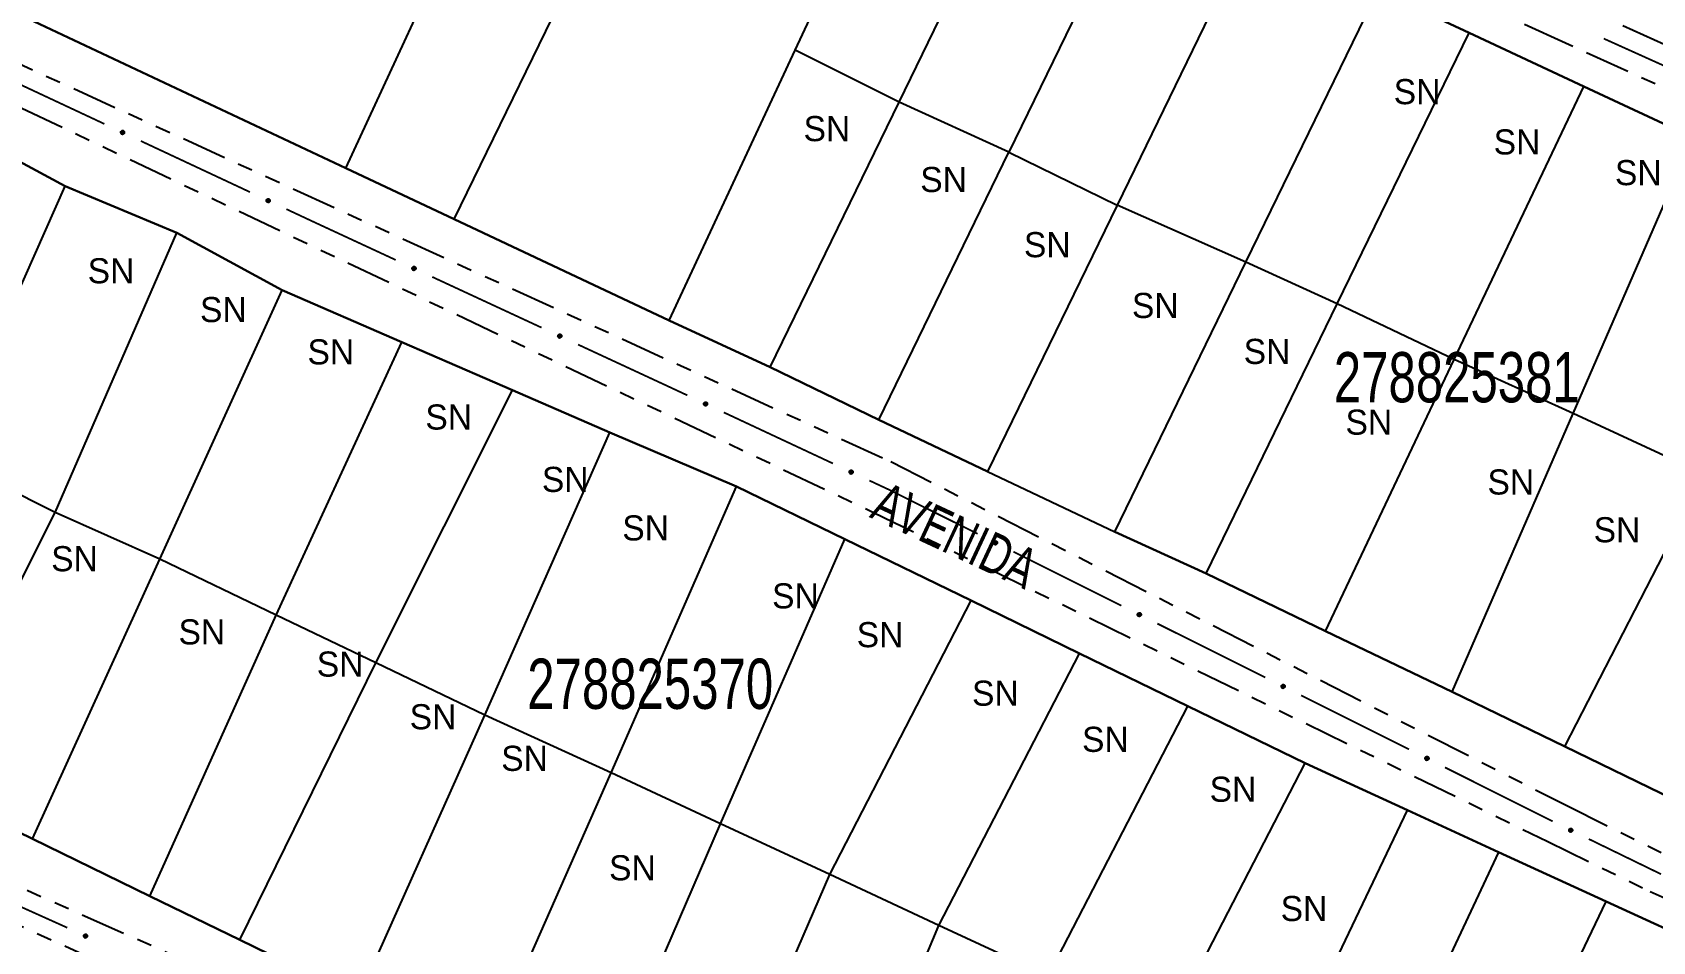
# Model space of a CAD drawing. Extents: x 203665 to 205970, y 4870865 to 4873745.
# Drawn here: x 204990 to 205151.2, y 4873313.7 to 4873404.2 of the extents above; entities that cross this region are included whole.
import ezdxf
from ezdxf.enums import TextEntityAlignment as Align

# ---------------------------------------------------------------- set-up
doc = ezdxf.new("R2010")
doc.units = 0
doc.header["$LTSCALE"] = 1.5
doc.header["$MEASUREMENT"] = 0
doc.linetypes.add('TRACO_25', pattern=[8, 3, -1, 1, -1, 1, -1])
for name, color, linetype in [('CD_MALHA_LOTES', 7, 'CONTINUOUS'), ('CD_TXT_QUADRA', 7, 'CONTINUOUS'), ('RU-QUADRA', 210, 'CONTINUOUS'), ('SV-EIXO-RUA-N-PAV', 6, 'CONTINUOUS'), ('SV-RUA-NAO-PAV', 7, 'CONTINUOUS'), ('SV-TXT-RUA-N-PAV', 7, 'CONTINUOUS'), ('Th_NmrPort', 1, 'CONTINUOUS')]:
    doc.layers.add(name, color=color, linetype=linetype)
doc.styles.add('ARIAL', font='ARIAL.SHX')

msp = doc.modelspace()

# ---------------------------------------------------------------- linework, layer by layer
at = {"layer": 'CD_MALHA_LOTES', "linetype": 'Continuous', "flags": 128}
for points in [[(205065.879519, 4873402.471009), (205078.58, 4873429.65)], [(205076.208612, 4873397.30266), (205089.531698, 4873424.720278)], [(205100.324874, 4873419.475532), (205087.127206, 4873392.316012)], [(205021.139367, 4873390.730363), (205033.644265, 4873417.777529)], [(205111.192753, 4873414.390431), (205097.90885, 4873387.051605)], [(205031.924055, 4873385.650474), (205044.976105, 4873412.419464)], [(205021.139367, 4873390.730363), (204977.13, 4873411.46)], [(205110.713787, 4873381.375638), (205123.871951, 4873408.457811)], [(205123.871951, 4873408.457811), (205132.928521, 4873404.220225)], [(205119.817208, 4873377.234493), (205132.928521, 4873404.220225)], [(205132.928521, 4873404.220225), (205144.355191, 4873398.873664)], [(205053.311846, 4873375.576229), (205065.879519, 4873402.471009)], [(205076.208612, 4873397.30266), (205065.879519, 4873402.471009)], [(205131.453081, 4873371.66917), (205144.355191, 4873398.873664)], [(205144.355191, 4873398.873664), (205155.22, 4873393.79)], [(205063.386098, 4873370.915173), (205076.208612, 4873397.30266)], [(205087.127206, 4873392.316012), (205076.208612, 4873397.30266)], [(204983.663229, 4873394.081985), (204993.21, 4873388.93)], [(205143.284199, 4873366.306489), (205155.22, 4873393.79)], [(205074.179274, 4873365.670428), (205087.127206, 4873392.316012)], [(205087.127206, 4873392.316012), (205097.90885, 4873387.051605)], [(205031.924055, 4873385.650474), (205021.139367, 4873390.730363)], [(204981.24, 4873361.96), (204993.21, 4873388.93)], [(204993.21, 4873388.93), (205004.34, 4873384.28)], [(205097.90885, 4873387.051605), (205085.019409, 4873360.524598)], [(205110.713787, 4873381.375638), (205097.90885, 4873387.051605)], [(205053.311846, 4873375.576229), (205031.924055, 4873385.650474)], [(204992.22, 4873356.46), (205004.34, 4873384.28)], [(205004.34, 4873384.28), (205014.809759, 4873378.578364)], [(205097.666236, 4873354.521129), (205110.713787, 4873381.375638)], [(205119.817208, 4873377.234493), (205110.713787, 4873381.375638)], [(205002.63671, 4873351.8124), (205014.809759, 4873378.578364)], [(205014.809759, 4873378.578364), (205026.734219, 4873373.405823)], [(205106.762588, 4873350.365448), (205119.817208, 4873377.234493)], [(205131.453081, 4873371.66917), (205119.817208, 4873377.234493)], [(205063.386098, 4873370.915173), (205053.311846, 4873375.576229)], [(205014.229468, 4873346.238122), (205026.734219, 4873373.405823)], [(205026.734219, 4873373.405823), (205037.740424, 4873368.631599)], [(205074.179274, 4873365.670428), (205063.386098, 4873370.915173)], [(205118.638474, 4873344.649179), (205131.453081, 4873371.66917)], [(205143.284199, 4873366.306489), (205131.453081, 4873371.66917)], [(205024.121665, 4873341.494266), (205037.740424, 4873368.631599)], [(205037.740424, 4873368.631599), (205047.436284, 4873364.425771)], [(205085.019409, 4873360.524598), (205074.179274, 4873365.670428)], [(205131.243685, 4873338.581861), (205143.284199, 4873366.306489)], [(205156.400857, 4873360.22025), (205143.284199, 4873366.306489)], [(205034.968197, 4873336.285228), (205047.436284, 4873364.425771)], [(205047.436284, 4873364.425771), (205060.01492, 4873359.054777)], [(204992.22, 4873356.46), (204981.24, 4873361.96)], [(205085.019409, 4873360.524598), (205097.666236, 4873354.521129)], [(205047.554676, 4873330.535596), (205060.01492, 4873359.054777)], [(205060.01492, 4873359.054777), (205070.794086, 4873353.804659)], [(205142.442355, 4873333.15567), (205156.400857, 4873360.22025)], [(204978.644238, 4873329.460294), (204992.22, 4873356.46)], [(205002.63671, 4873351.8124), (204992.22, 4873356.46)], [(205106.762588, 4873350.365448), (205097.666236, 4873354.521129)], [(205058.429002, 4873325.469468), (205070.794086, 4873353.804659)], [(205070.794086, 4873353.804659), (205083.369551, 4873347.679634)], [(204989.957599, 4873323.952928), (205002.63671, 4873351.8124)], [(205014.229468, 4873346.238122), (205002.63671, 4873351.8124)], [(205118.638474, 4873344.649179), (205106.762588, 4873350.365448)], [(205069.303211, 4873320.403394), (205083.369551, 4873347.679634)], [(205083.369551, 4873347.679634), (205094.155105, 4873342.426404)], [(205001.628666, 4873318.27143), (205014.229468, 4873346.238122)], [(205024.121665, 4873341.494266), (205014.229468, 4873346.238122)], [(205131.243685, 4873338.581861), (205118.638474, 4873344.649179)], [(205010.607255, 4873313.900635), (205024.121665, 4873341.494266)], [(205034.968197, 4873336.285228), (205024.121665, 4873341.494266)], [(205080.171922, 4873315.339881), (205094.155105, 4873342.426404)], [(205094.155105, 4873342.426404), (205104.940553, 4873337.173227)], [(205142.442355, 4873333.15567), (205131.243685, 4873338.581861)], [(205022.420143, 4873308.150097), (205034.968197, 4873336.285228)], [(205047.554676, 4873330.535596), (205034.968197, 4873336.285228)], [(205091.040444, 4873310.276457), (205104.940553, 4873337.173227)], [(205104.940553, 4873337.173227), (205116.624788, 4873331.482285)], [(205153.238054, 4873327.924735), (205142.442355, 4873333.15567)], [(205102.814677, 4873304.79108), (205116.624788, 4873331.482285)], [(205116.624788, 4873331.482285), (205126.809514, 4873326.80337)], [(205034.976695, 4873302.037543), (205047.554676, 4873330.535596)], [(205058.429002, 4873325.469468), (205047.554676, 4873330.535596)], [(204989.957599, 4873323.952928), (204978.644238, 4873329.460294)], [(205114.141493, 4873300.242808), (205126.809514, 4873326.80337)], [(205126.809514, 4873326.80337), (205135.847948, 4873322.651066)], [(205046.181791, 4873297.07242), (205058.429002, 4873325.469468)], [(205069.303211, 4873320.403394), (205058.429002, 4873325.469468)], [(205001.628666, 4873318.27143), (204989.957599, 4873323.952928)], [(205135.847948, 4873322.651066), (205123.330572, 4873295.898267)], [(205135.847948, 4873322.651066), (205146.559086, 4873317.730314)], [(205057.004828, 4873291.938263), (205069.303211, 4873320.403394)], [(205080.171922, 4873315.339881), (205069.303211, 4873320.403394)], [(205010.607255, 4873313.900635), (205001.628666, 4873318.27143)], [(205133.759816, 4873290.925382), (205146.559086, 4873317.730314)], [(205146.559086, 4873317.730314), (205157.287552, 4873312.801602)], [(205068.247959, 4873286.898239), (205080.171922, 4873315.339881)], [(205091.040444, 4873310.276457), (205080.171922, 4873315.339881)], [(205022.420143, 4873308.150097), (205010.607255, 4873313.900635)]]:
    msp.add_lwpolyline(points, dxfattribs=at)
at = {"layer": 'RU-QUADRA', "linetype": 'Continuous', "flags": 128}
for points in [[(205155.22, 4873393.79), (205144.355191, 4873398.873664), (205132.928521, 4873404.220225), (205123.871951, 4873408.457811), (205111.192753, 4873414.390431), (205100.324874, 4873419.475532), (205089.531698, 4873424.720278), (205078.58, 4873429.65), (205067.995168, 4873434.637297), (205057.184321, 4873439.765325), (205046.315781, 4873444.852057), (205040.817497, 4873447.442705), (205035.39, 4873450), (205013.989725, 4873460.150864), (205002.97, 4873465.47), (204978.13485, 4873476.650957)], [(204977.13, 4873411.46), (205021.139367, 4873390.730363), (205031.924055, 4873385.650474), (205053.311846, 4873375.576229), (205063.386098, 4873370.915173), (205074.179274, 4873365.670428), (205085.019409, 4873360.524598), (205097.666236, 4873354.521129), (205106.762588, 4873350.365448), (205118.638474, 4873344.649179), (205131.243685, 4873338.581861), (205142.442355, 4873333.15567), (205153.238054, 4873327.924735)], [(205157.287552, 4873312.801602), (205146.559086, 4873317.730314), (205135.847948, 4873322.651066), (205126.809514, 4873326.80337), (205116.624788, 4873331.482285), (205104.940553, 4873337.173227), (205094.155105, 4873342.426404), (205083.369551, 4873347.679634), (205070.794086, 4873353.804659), (205060.01492, 4873359.054777), (205047.436284, 4873364.425771), (205037.740424, 4873368.631599), (205026.734219, 4873373.405823), (205014.809759, 4873378.578364), (205004.34, 4873384.28), (204993.21, 4873388.93), (204983.663229, 4873394.081985)], [(204978.644238, 4873329.460294), (204989.957599, 4873323.952928), (205001.628666, 4873318.27143), (205010.607255, 4873313.900635), (205022.420143, 4873308.150097)]]:
    msp.add_lwpolyline(points, dxfattribs=at)
at = {"layer": 'SV-EIXO-RUA-N-PAV', "const_width": 0.18}
for points in [[(205146.332025, 4873403.631176), (205157.271899, 4873398.69973)], [(204986.253405, 4873400.225953), (204997.120564, 4873395.136271)], [(205000.74295, 4873393.439711), (205011.610109, 4873388.350029)], [(205015.232495, 4873386.653468), (205017.043688, 4873385.805188)], [(205017.043688, 4873385.805188), (205017.754632, 4873385.472214)], [(205017.754632, 4873385.472214), (205026.113099, 4873381.592624)], [(205029.741322, 4873379.908581), (205040.625989, 4873374.856452)], [(205044.254212, 4873373.172409), (205053.324769, 4873368.962301)], [(205053.324769, 4873368.962301), (205053.548641, 4873368.858391)], [(205053.548641, 4873368.858391), (205055.136433, 4873368.115031)], [(205058.759072, 4873366.419011), (205069.62699, 4873361.33095)], [(205073.24963, 4873359.63493), (205075.060949, 4873358.78692)], [(205075.060949, 4873358.78692), (205075.475285, 4873358.59294)], [(205075.475285, 4873358.59294), (205084.012242, 4873354.329167)], [(205087.590739, 4873352.541891), (205098.326232, 4873347.180063)], [(205101.904729, 4873345.392787), (205112.640222, 4873340.030959)], [(205116.218719, 4873338.243683), (205116.311972, 4873338.197108)], [(205116.311972, 4873338.197108), (205126.948151, 4873332.869737)], [(205130.524611, 4873331.078387), (205141.253989, 4873325.704335)], [(205144.845766, 4873323.944005), (205152.03897, 4873320.442888)], [(204982.482943, 4873320.04282), (204993.424645, 4873315.115431)]]:
    msp.add_lwpolyline(points, dxfattribs=at)
at = {"layer": 'SV-EIXO-RUA-N-PAV'}
for points in [[(204998.84833, 4873394.44862), (204998.894076, 4873394.465921), (204998.936931, 4873394.471435), (204998.973997, 4873394.465746), (204999.005441, 4873394.452179), (204999.036046, 4873394.434676), (204999.06301, 4873394.410221), (204999.086923, 4873394.37645), (204999.1046, 4873394.330682), (204999.107364, 4873394.28641), (204999.103731, 4873394.249772), (204999.091472, 4873394.21617), (204999.07397, 4873394.186723), (204999.047641, 4873394.159555), (204999.013181, 4873394.135655), (204998.966729, 4873394.118994), (204998.924679, 4873394.113876), (204998.888971, 4873394.12032), (204998.855268, 4873394.132859), (204998.824236, 4873394.151103), (204998.797907, 4873394.175261), (204998.773905, 4873394.21), (204998.758069, 4873394.256066), (204998.752485, 4873394.297948), (204998.758426, 4873394.333737), (204998.771517, 4873394.36664), (204998.7887, 4873394.397551), (204998.812154, 4873394.425678), (204998.84833, 4873394.44862)], [(205013.337875, 4873387.662378), (205013.383621, 4873387.679678), (205013.426475, 4873387.685192), (205013.463542, 4873387.679504), (205013.494986, 4873387.665936), (205013.525591, 4873387.648433), (205013.552554, 4873387.623978), (205013.576468, 4873387.590207), (205013.594145, 4873387.544439), (205013.596909, 4873387.500168), (205013.593276, 4873387.46353), (205013.581017, 4873387.429927), (205013.563515, 4873387.400481), (205013.537186, 4873387.373313), (205013.502726, 4873387.349412), (205013.456274, 4873387.332752), (205013.414224, 4873387.327634), (205013.378516, 4873387.334077), (205013.344812, 4873387.346616), (205013.313781, 4873387.36486), (205013.287452, 4873387.389018), (205013.26345, 4873387.423757), (205013.247614, 4873387.469823), (205013.24203, 4873387.511705), (205013.247971, 4873387.547494), (205013.261062, 4873387.580398), (205013.278245, 4873387.611308), (205013.301699, 4873387.639435), (205013.337875, 4873387.662378)], [(205027.843229, 4873380.910942), (205027.888916, 4873380.928401), (205027.931751, 4873380.934063), (205027.968837, 4873380.928502), (205028.000327, 4873380.915044), (205028.030993, 4873380.897646), (205028.05804, 4873380.873285), (205028.082071, 4873380.839596), (205028.099905, 4873380.79389), (205028.102822, 4873380.749628), (205028.099316, 4873380.712978), (205028.087172, 4873380.679333), (205028.069772, 4873380.649826), (205028.043538, 4873380.622568), (205028.00916, 4873380.598548), (205027.962766, 4873380.581727), (205027.920734, 4873380.576464), (205027.885004, 4873380.582784), (205027.851257, 4873380.595207), (205027.820163, 4873380.613343), (205027.79375, 4873380.63741), (205027.769629, 4873380.672067), (205027.753634, 4873380.718077), (205027.747906, 4873380.75994), (205027.753722, 4873380.795749), (205027.7667, 4873380.828698), (205027.783776, 4873380.859667), (205027.807133, 4873380.887875), (205027.843229, 4873380.910942)], [(205042.35612, 4873374.174771), (205042.401806, 4873374.192229), (205042.444641, 4873374.197891), (205042.481727, 4873374.192331), (205042.513218, 4873374.178872), (205042.543883, 4873374.161474), (205042.570931, 4873374.137113), (205042.594961, 4873374.103425), (205042.612796, 4873374.057718), (205042.615712, 4873374.013456), (205042.612206, 4873373.976806), (205042.600063, 4873373.943161), (205042.582663, 4873373.913654), (205042.556428, 4873373.886396), (205042.522051, 4873373.862377), (205042.475657, 4873373.845555), (205042.433624, 4873373.840292), (205042.397894, 4873373.846613), (205042.364148, 4873373.859035), (205042.333053, 4873373.877172), (205042.306641, 4873373.901238), (205042.28252, 4873373.935895), (205042.266524, 4873373.981906), (205042.260796, 4873374.023768), (205042.266613, 4873374.059577), (205042.279591, 4873374.092526), (205042.296666, 4873374.123495), (205042.320023, 4873374.151704), (205042.35612, 4873374.174771)], [(205056.864301, 4873367.427637), (205056.910045, 4873367.444945), (205056.952899, 4873367.450465), (205056.989966, 4873367.444782), (205057.021412, 4873367.43122), (205057.05202, 4873367.413721), (205057.078987, 4873367.38927), (205057.102906, 4873367.355503), (205057.120589, 4873367.309737), (205057.12336, 4873367.265466), (205057.119733, 4873367.228828), (205057.107478, 4873367.195223), (205057.089981, 4873367.165774), (205057.063656, 4873367.138602), (205057.0292, 4873367.114697), (205056.98275, 4873367.098029), (205056.940701, 4873367.092905), (205056.904992, 4873367.099343), (205056.871286, 4873367.111877), (205056.840252, 4873367.130116), (205056.813919, 4873367.15427), (205056.789913, 4873367.189006), (205056.774069, 4873367.235069), (205056.76848, 4873367.27695), (205056.774415, 4873367.31274), (205056.787501, 4873367.345646), (205056.804679, 4873367.376559), (205056.828129, 4873367.40469), (205056.864301, 4873367.427637)], [(205071.354859, 4873360.643557), (205071.400603, 4873360.660864), (205071.443456, 4873360.666385), (205071.480524, 4873360.660702), (205071.51197, 4873360.647139), (205071.542578, 4873360.62964), (205071.569544, 4873360.60519), (205071.593463, 4873360.571422), (205071.611147, 4873360.525657), (205071.613917, 4873360.481386), (205071.61029, 4873360.444747), (205071.598035, 4873360.411143), (205071.580538, 4873360.381694), (205071.554214, 4873360.354522), (205071.519757, 4873360.330616), (205071.473308, 4873360.313949), (205071.431258, 4873360.308825), (205071.395549, 4873360.315263), (205071.361844, 4873360.327796), (205071.33081, 4873360.346036), (205071.304477, 4873360.37019), (205071.28047, 4873360.404926), (205071.264627, 4873360.450989), (205071.259037, 4873360.49287), (205071.264972, 4873360.52866), (205071.278059, 4873360.561566), (205071.295236, 4873360.592478), (205071.318686, 4873360.620609), (205071.354859, 4873360.643557)], [(205085.722136, 4873353.598209), (205085.768304, 4873353.614352), (205085.811284, 4873353.618785), (205085.848195, 4873353.612164), (205085.879287, 4873353.597809), (205085.909442, 4873353.57954), (205085.935781, 4873353.554414), (205085.958836, 4873353.520051), (205085.975354, 4873353.473853), (205085.977002, 4873353.429525), (205085.972447, 4873353.392991), (205085.959345, 4873353.359708), (205085.941107, 4873353.330711), (205085.914103, 4873353.304215), (205085.879051, 4873353.281191), (205085.832195, 4873353.265705), (205085.790029, 4873353.261648), (205085.754494, 4873353.268989), (205085.721117, 4873353.282373), (205085.690555, 4873353.301393), (205085.664843, 4873353.326207), (205085.641724, 4873353.36154), (205085.627053, 4873353.40799), (205085.622527, 4873353.449999), (205085.629367, 4873353.485627), (205085.643283, 4873353.51819), (205085.661239, 4873353.548658), (205085.685394, 4873353.576186), (205085.722136, 4873353.598209)], [(205100.036126, 4873346.449105), (205100.082294, 4873346.465248), (205100.125274, 4873346.46968), (205100.162185, 4873346.46306), (205100.193277, 4873346.448705), (205100.223432, 4873346.430436), (205100.249771, 4873346.40531), (205100.272826, 4873346.370947), (205100.289344, 4873346.324748), (205100.290992, 4873346.280421), (205100.286437, 4873346.243886), (205100.273335, 4873346.210603), (205100.255097, 4873346.181607), (205100.228093, 4873346.155111), (205100.193041, 4873346.132086), (205100.146185, 4873346.116601), (205100.104019, 4873346.112544), (205100.068484, 4873346.119885), (205100.035107, 4873346.133269), (205100.004545, 4873346.152289), (205099.978833, 4873346.177102), (205099.955714, 4873346.212435), (205099.941043, 4873346.258886), (205099.936517, 4873346.300895), (205099.943357, 4873346.336523), (205099.957273, 4873346.369086), (205099.975229, 4873346.399554), (205099.999384, 4873346.427082), (205100.036126, 4873346.449105)], [(205114.350116, 4873339.300001), (205114.396284, 4873339.316143), (205114.439264, 4873339.320576), (205114.476175, 4873339.313956), (205114.507267, 4873339.299601), (205114.537422, 4873339.281332), (205114.563761, 4873339.256206), (205114.586816, 4873339.221843), (205114.603334, 4873339.175644), (205114.604982, 4873339.131317), (205114.600427, 4873339.094782), (205114.587325, 4873339.061499), (205114.569087, 4873339.032503), (205114.542083, 4873339.006007), (205114.507031, 4873338.982982), (205114.460175, 4873338.967497), (205114.418009, 4873338.96344), (205114.382474, 4873338.970781), (205114.349097, 4873338.984165), (205114.318535, 4873339.003185), (205114.292823, 4873339.027998), (205114.269704, 4873339.063331), (205114.255033, 4873339.109781), (205114.250507, 4873339.151791), (205114.257347, 4873339.187419), (205114.271263, 4873339.219982), (205114.289219, 4873339.25045), (205114.313374, 4873339.277977), (205114.350116, 4873339.300001)], [(205128.657212, 4873332.136832), (205128.703398, 4873332.152922), (205128.746383, 4873332.157306), (205128.783287, 4873332.150644), (205128.814363, 4873332.136253), (205128.844496, 4873332.11795), (205128.870806, 4873332.092794), (205128.893823, 4873332.058405), (205128.910288, 4873332.012187), (205128.911885, 4873331.967858), (205128.907289, 4873331.931329), (205128.894149, 4873331.898061), (205128.875878, 4873331.869085), (205128.848844, 4873331.84262), (205128.813766, 4873331.819635), (205128.766892, 4873331.804203), (205128.724721, 4873331.800194), (205128.689195, 4873331.807576), (205128.655833, 4873331.820998), (205128.625293, 4873331.840052), (205128.599609, 4873331.864895), (205128.576531, 4873331.900254), (205128.561912, 4873331.946721), (205128.557434, 4873331.988736), (205128.564314, 4873332.024356), (205128.578268, 4873332.056903), (205128.596258, 4873332.08735), (205128.620445, 4873332.114851), (205128.657212, 4873332.136832)], [(205142.966451, 4873324.981144), (205143.012451, 4873324.997758), (205143.055383, 4873325.002631), (205143.09236, 4873324.996388), (205143.123598, 4873324.982352), (205143.153938, 4873324.964393), (205143.180532, 4873324.939538), (205143.203938, 4873324.905413), (205143.220928, 4873324.859385), (205143.223029, 4873324.815077), (205143.218849, 4873324.778498), (205143.206088, 4873324.745082), (205143.188148, 4873324.715901), (205143.161416, 4873324.68913), (205143.126602, 4873324.665748), (205143.079906, 4873324.649784), (205143.037784, 4873324.645296), (205143.002176, 4873324.652272), (205142.968664, 4873324.665314), (205142.937909, 4873324.68402), (205142.911944, 4873324.708569), (205142.888465, 4873324.743664), (205142.873319, 4873324.789961), (205142.868363, 4873324.831922), (205142.874838, 4873324.867618), (205142.888421, 4873324.900322), (205142.906063, 4873324.930972), (205142.929936, 4873324.958746), (205142.966451, 4873324.981144)], [(204995.162454, 4873314.453569), (204995.207938, 4873314.471548), (204995.250705, 4873314.4777), (204995.287852, 4873314.472564), (204995.319495, 4873314.459466), (204995.350357, 4873314.44242), (204995.377681, 4873314.418369), (204995.402095, 4873314.384958), (204995.420451, 4873314.339458), (204995.423873, 4873314.295232), (204995.420786, 4873314.258544), (204995.409028, 4873314.224763), (204995.391967, 4873314.195059), (204995.366045, 4873314.167503), (204995.331945, 4873314.143092), (204995.285746, 4873314.125742), (204995.243776, 4873314.119999), (204995.207977, 4873314.12591), (204995.17409, 4873314.137946), (204995.142791, 4873314.155726), (204995.116105, 4873314.179489), (204995.091589, 4873314.213868), (204995.075068, 4873314.259693), (204995.068862, 4873314.301487), (204995.07427, 4873314.33736), (204995.08687, 4873314.370455), (204995.10359, 4873314.401618), (204995.126623, 4873314.430091), (204995.162454, 4873314.453569)]]:
    msp.add_lwpolyline(points, close=True, dxfattribs=at)
for points in [[(204998.752485, 4873394.297948), (204999.07397, 4873394.186723)], [(204998.758272, 4873394.313674), (204999.079775, 4873394.202272)], [(204998.758426, 4873394.333737), (204999.091472, 4873394.21617)], [(204998.767141, 4873394.348696), (204999.094901, 4873394.231351)], [(204998.771517, 4873394.36664), (204999.103731, 4873394.249772)], [(204998.784003, 4873394.381481), (204999.101799, 4873394.271816)], [(204998.7887, 4873394.397551), (204999.107364, 4873394.28641)], [(204998.80465, 4873394.40948), (204999.102018, 4873394.310889)], [(204998.812154, 4873394.425678), (204999.1046, 4873394.330682)], [(204998.83024, 4873394.435164), (204999.091772, 4873394.353357)], [(204998.84833, 4873394.44862), (204999.086923, 4873394.37645)], [(204998.873631, 4873394.457031), (204999.068091, 4873394.396091)], [(204998.894076, 4873394.465921), (204999.06301, 4873394.410221)], [(204998.918492, 4873394.469169), (204999.041093, 4873394.42531)], [(204998.936931, 4873394.471435), (204999.036046, 4873394.434676)], [(204998.756818, 4873394.275179), (204999.056078, 4873394.174195)], [(204998.758069, 4873394.256066), (204999.047641, 4873394.159555)], [(204998.770113, 4873394.23279), (204999.027437, 4873394.148433)], [(204998.773905, 4873394.21), (204999.013181, 4873394.135655)], [(204998.791902, 4873394.192449), (204998.982733, 4873394.130195)], [(204998.797907, 4873394.175261), (204998.966729, 4873394.118994)], [(204998.815271, 4873394.161916), (204998.939687, 4873394.118714)], [(204998.824236, 4873394.151103), (204998.924679, 4873394.113876)], [(205013.24203, 4873387.511705), (205013.563515, 4873387.400481)], [(205013.246362, 4873387.488936), (205013.545622, 4873387.387953)], [(205013.247614, 4873387.469823), (205013.537186, 4873387.373313)], [(205013.247817, 4873387.527431), (205013.56932, 4873387.41603)], [(205013.247971, 4873387.547494), (205013.581017, 4873387.429927)], [(205013.256686, 4873387.562453), (205013.584446, 4873387.445108)], [(205013.259658, 4873387.446547), (205013.516982, 4873387.36219)], [(205013.261062, 4873387.580398), (205013.593276, 4873387.46353)], [(205013.26345, 4873387.423757), (205013.502726, 4873387.349412)], [(205013.273548, 4873387.595239), (205013.591344, 4873387.485573)], [(205013.278245, 4873387.611308), (205013.596909, 4873387.500168)], [(205013.281447, 4873387.406207), (205013.472278, 4873387.343952)], [(205013.287452, 4873387.389018), (205013.456274, 4873387.332752)], [(205013.294195, 4873387.623237), (205013.591563, 4873387.524647)], [(205013.301699, 4873387.639435), (205013.594145, 4873387.544439)], [(205013.304816, 4873387.375674), (205013.429231, 4873387.332471)], [(205013.313781, 4873387.36486), (205013.414224, 4873387.327634)], [(205013.319785, 4873387.648921), (205013.581317, 4873387.567114)], [(205013.337875, 4873387.662378), (205013.576468, 4873387.590207)], [(205013.363176, 4873387.670789), (205013.557635, 4873387.609848)], [(205013.383621, 4873387.679678), (205013.552554, 4873387.623978)], [(205013.408037, 4873387.682927), (205013.530638, 4873387.639067)], [(205013.426475, 4873387.685192), (205013.525591, 4873387.648433)], [(205027.747906, 4873380.75994), (205028.069772, 4873380.649826)], [(205027.752316, 4873380.737186), (205028.051923, 4873380.637236)], [(205027.753634, 4873380.718077), (205028.043538, 4873380.622568)], [(205027.753638, 4873380.775686), (205028.075524, 4873380.665395)], [(205027.753722, 4873380.795749), (205028.087172, 4873380.679333)], [(205027.762386, 4873380.810738), (205028.090549, 4873380.694525)], [(205027.765758, 4873380.694843), (205028.023372, 4873380.611376)], [(205027.7667, 4873380.828698), (205028.099316, 4873380.712978)], [(205027.769629, 4873380.672067), (205028.00916, 4873380.598548)], [(205027.779135, 4873380.843582), (205028.097307, 4873380.735015)], [(205027.783776, 4873380.859667), (205028.102822, 4873380.749628)], [(205027.787687, 4873380.654578), (205027.978731, 4873380.592983)], [(205027.79375, 4873380.63741), (205027.962766, 4873380.581727)], [(205027.799685, 4873380.871652), (205028.097391, 4873380.774088)], [(205027.807133, 4873380.887875), (205028.099905, 4873380.79389)], [(205027.811161, 4873380.624126), (205027.935725, 4873380.581353)], [(205027.820163, 4873380.613343), (205027.920734, 4873380.576464)], [(205027.825186, 4873380.897424), (205028.086999, 4873380.81652)], [(205027.843229, 4873380.910942), (205028.082071, 4873380.839596)], [(205027.868501, 4873380.919441), (205028.06317, 4873380.859172)], [(205027.888916, 4873380.928401), (205028.05804, 4873380.873285)], [(205027.91332, 4873380.931734), (205028.036071, 4873380.888298)], [(205027.931751, 4873380.934063), (205028.030993, 4873380.897646)], [(205042.260796, 4873374.023768), (205042.582663, 4873373.913654)], [(205042.265207, 4873374.001014), (205042.564814, 4873373.901065)], [(205042.266524, 4873373.981906), (205042.556428, 4873373.886396)], [(205042.266529, 4873374.039514), (205042.588414, 4873373.929223)], [(205042.266613, 4873374.059577), (205042.600063, 4873373.943161)], [(205042.275277, 4873374.074566), (205042.603439, 4873373.958354)], [(205042.278649, 4873373.958671), (205042.536263, 4873373.875204)], [(205042.279591, 4873374.092526), (205042.612206, 4873373.976806)], [(205042.28252, 4873373.935895), (205042.522051, 4873373.862377)], [(205042.292025, 4873374.10741), (205042.610198, 4873373.998843)], [(205042.296666, 4873374.123495), (205042.615712, 4873374.013456)], [(205042.300577, 4873373.918406), (205042.491621, 4873373.856811)], [(205042.306641, 4873373.901238), (205042.475657, 4873373.845555)], [(205042.312576, 4873374.13548), (205042.610282, 4873374.037917)], [(205042.320023, 4873374.151704), (205042.612796, 4873374.057718)], [(205042.324051, 4873373.887954), (205042.448615, 4873373.845181)], [(205042.333053, 4873373.877172), (205042.433624, 4873373.840292)], [(205042.338077, 4873374.161252), (205042.59989, 4873374.080349)], [(205042.35612, 4873374.174771), (205042.594961, 4873374.103425)], [(205042.381392, 4873374.183269), (205042.57606, 4873374.123)], [(205042.401806, 4873374.192229), (205042.570931, 4873374.137113)], [(205042.42621, 4873374.195562), (205042.548962, 4873374.152126)], [(205042.444641, 4873374.197891), (205042.543883, 4873374.161474)], [(205056.76848, 4873367.27695), (205057.089981, 4873367.165774)], [(205056.772815, 4873367.254183), (205057.07209, 4873367.153243)], [(205056.774069, 4873367.235069), (205057.063656, 4873367.138602)], [(205056.774264, 4873367.292677), (205057.095784, 4873367.181324)], [(205056.774415, 4873367.31274), (205057.107478, 4873367.195223)], [(205056.783128, 4873367.327701), (205057.110905, 4873367.210405)], [(205056.786117, 4873367.211795), (205057.043454, 4873367.127477)], [(205056.787501, 4873367.345646), (205057.119733, 4873367.228828)], [(205056.789913, 4873367.189006), (205057.0292, 4873367.114697)], [(205056.799985, 4873367.360489), (205057.117797, 4873367.250871)], [(205056.804679, 4873367.376559), (205057.12336, 4873367.265466)], [(205056.807912, 4873367.171458), (205056.998752, 4873367.109232)], [(205056.813919, 4873367.15427), (205056.98275, 4873367.098029)], [(205056.820628, 4873367.388491), (205057.11801, 4873367.289944)], [(205056.828129, 4873367.40469), (205057.120589, 4873367.309737)], [(205056.831286, 4873367.140929), (205056.955708, 4873367.097744)], [(205056.840252, 4873367.130116), (205056.940701, 4873367.092905)], [(205056.846214, 4873367.414178), (205057.107758, 4873367.332411)], [(205056.864301, 4873367.427637), (205057.102906, 4873367.355503)], [(205056.889601, 4873367.436052), (205057.08407, 4873367.375141)], [(205056.910045, 4873367.444945), (205057.078987, 4873367.38927)], [(205056.934461, 4873367.448197), (205057.057068, 4873367.404356)], [(205056.952899, 4873367.450465), (205057.05202, 4873367.413721)], [(205071.259037, 4873360.49287), (205071.580538, 4873360.381694)], [(205071.263373, 4873360.470102), (205071.562648, 4873360.369163)], [(205071.264627, 4873360.450989), (205071.554214, 4873360.354522)], [(205071.264822, 4873360.508597), (205071.586341, 4873360.397244)], [(205071.264972, 4873360.52866), (205071.598035, 4873360.411143)], [(205071.273685, 4873360.54362), (205071.601462, 4873360.426324)], [(205071.276674, 4873360.427715), (205071.534011, 4873360.343397)], [(205071.278059, 4873360.561566), (205071.61029, 4873360.444747)], [(205071.290542, 4873360.576408), (205071.608354, 4873360.466791)], [(205071.295236, 4873360.592478), (205071.613917, 4873360.481386)], [(205071.311185, 4873360.60441), (205071.608567, 4873360.505864)], [(205071.318686, 4873360.620609), (205071.611147, 4873360.525657)], [(205071.336772, 4873360.630098), (205071.598316, 4873360.54833)], [(205071.354859, 4873360.643557), (205071.593463, 4873360.571422)], [(205071.380159, 4873360.651972), (205071.574628, 4873360.59106)], [(205071.400603, 4873360.660864), (205071.569544, 4873360.60519)], [(205071.425018, 4873360.664117), (205071.547625, 4873360.620275)], [(205071.443456, 4873360.666385), (205071.542578, 4873360.62964)], [(205071.28047, 4873360.404926), (205071.519757, 4873360.330616)], [(205071.29847, 4873360.387378), (205071.48931, 4873360.325151)], [(205071.304477, 4873360.37019), (205071.473308, 4873360.313949)], [(205071.321843, 4873360.356848), (205071.446265, 4873360.313664)], [(205071.33081, 4873360.346036), (205071.431258, 4873360.308825)], [(205085.622527, 4873353.449999), (205085.941107, 4873353.330711)], [(205085.626284, 4873353.427129), (205085.922905, 4873353.318638)], [(205085.627053, 4873353.40799), (205085.914103, 4873353.304215)], [(205085.628708, 4873353.465574), (205085.947302, 4873353.346109)], [(205085.629367, 4873353.485627), (205085.959345, 4873353.359708)], [(205085.638456, 4873353.500362), (205085.963156, 4873353.374797)], [(205085.638508, 4873353.384418), (205085.893625, 4873353.293605)], [(205085.641724, 4873353.36154), (205085.879051, 4873353.281191)], [(205085.643283, 4873353.51819), (205085.972447, 4873353.392991)], [(205085.656139, 4873353.532712), (205085.971071, 4873353.415076)], [(205085.659273, 4873353.343541), (205085.848475, 4873353.276499)], [(205085.661239, 4873353.548658), (205085.977002, 4873353.429525)], [(205085.664843, 4873353.326207), (205085.832195, 4873353.265705)], [(205085.677485, 4873353.560182), (205085.972274, 4873353.454131)], [(205085.681866, 4873353.312429), (205085.805153, 4873353.266106)], [(205085.685394, 4873353.576186), (205085.975354, 4873353.473853)], [(205085.690555, 4873353.301393), (205085.790029, 4873353.261648)], [(205085.703714, 4873353.585213), (205085.963102, 4873353.496844)], [(205085.722136, 4873353.598209), (205085.958836, 4873353.520051)], [(205085.747642, 4873353.60598), (205085.940504, 4873353.54016)], [(205085.768304, 4873353.614352), (205085.935781, 4873353.554414)], [(205085.792794, 4873353.616984), (205085.914251, 4873353.57005)], [(205085.811284, 4873353.618785), (205085.909442, 4873353.57954)], [(205099.936517, 4873346.300895), (205100.255097, 4873346.181607)], [(205099.940274, 4873346.278024), (205100.236895, 4873346.169534)], [(205099.941043, 4873346.258886), (205100.228093, 4873346.155111)], [(205099.942698, 4873346.31647), (205100.261292, 4873346.197005)], [(205099.943357, 4873346.336523), (205100.273335, 4873346.210603)], [(205099.952446, 4873346.351258), (205100.277146, 4873346.225693)], [(205099.952497, 4873346.235313), (205100.207615, 4873346.144501)], [(205099.955714, 4873346.212435), (205100.193041, 4873346.132086)], [(205099.957273, 4873346.369086), (205100.286437, 4873346.243886)], [(205099.970129, 4873346.383608), (205100.285061, 4873346.265972)], [(205099.973263, 4873346.194437), (205100.162465, 4873346.127395)], [(205099.975229, 4873346.399554), (205100.290992, 4873346.280421)], [(205099.978833, 4873346.177102), (205100.146185, 4873346.116601)], [(205099.991475, 4873346.411078), (205100.286264, 4873346.305027)], [(205099.995856, 4873346.163325), (205100.119143, 4873346.117002)], [(205099.999384, 4873346.427082), (205100.289344, 4873346.324748)], [(205100.004545, 4873346.152289), (205100.104019, 4873346.112544)], [(205100.017704, 4873346.436109), (205100.277092, 4873346.347739)], [(205100.036126, 4873346.449105), (205100.272826, 4873346.370947)], [(205100.061631, 4873346.456876), (205100.254494, 4873346.391056)], [(205100.082294, 4873346.465248), (205100.249771, 4873346.40531)], [(205100.106784, 4873346.46788), (205100.228241, 4873346.420946)], [(205100.125274, 4873346.46968), (205100.223432, 4873346.430436)], [(205114.250507, 4873339.151791), (205114.569087, 4873339.032503)], [(205114.254264, 4873339.12892), (205114.550885, 4873339.020429)], [(205114.255033, 4873339.109781), (205114.542083, 4873339.006007)], [(205114.256688, 4873339.167366), (205114.575282, 4873339.047901)], [(205114.257347, 4873339.187419), (205114.587325, 4873339.061499)], [(205114.266436, 4873339.202153), (205114.591136, 4873339.076589)], [(205114.266487, 4873339.086209), (205114.521605, 4873338.995397)], [(205114.269704, 4873339.063331), (205114.507031, 4873338.982982)], [(205114.271263, 4873339.219982), (205114.600427, 4873339.094782)], [(205114.284119, 4873339.234504), (205114.599051, 4873339.116868)], [(205114.287253, 4873339.045333), (205114.476455, 4873338.978291)], [(205114.289219, 4873339.25045), (205114.604982, 4873339.131317)], [(205114.292823, 4873339.027998), (205114.460175, 4873338.967497)], [(205114.305465, 4873339.261973), (205114.600254, 4873339.155923)], [(205114.309846, 4873339.014221), (205114.433133, 4873338.967897)], [(205114.313374, 4873339.277977), (205114.603334, 4873339.175644)], [(205114.318535, 4873339.003185), (205114.418009, 4873338.96344)], [(205114.331694, 4873339.287005), (205114.591082, 4873339.198635)], [(205114.350116, 4873339.300001), (205114.586816, 4873339.221843)], [(205114.375621, 4873339.307772), (205114.568484, 4873339.241952)], [(205114.396284, 4873339.316143), (205114.563761, 4873339.256206)], [(205114.420774, 4873339.318776), (205114.542231, 4873339.271842)], [(205114.439264, 4873339.320576), (205114.537422, 4873339.281332)], [(205128.557434, 4873331.988736), (205128.875878, 4873331.869085)], [(205128.561165, 4873331.965861), (205128.857662, 4873331.857032)], [(205128.561912, 4873331.946721), (205128.848844, 4873331.84262)], [(205128.563633, 4873332.004304), (205128.882091, 4873331.884476)], [(205128.564314, 4873332.024356), (205128.894149, 4873331.898061)], [(205128.57334, 4873331.923136), (205128.828354, 4873331.832033)], [(205128.573421, 4873332.03908), (205128.897977, 4873331.913146)], [(205128.576531, 4873331.900254), (205128.813766, 4873331.819635)], [(205128.578268, 4873332.056903), (205128.907289, 4873331.931329)], [(205128.59114, 4873332.07141), (205128.905938, 4873331.953416)], [(205128.594059, 4873331.882236), (205128.783184, 4873331.814978)], [(205128.596258, 4873332.08735), (205128.911885, 4873331.967858)], [(205128.599609, 4873331.864895), (205128.766892, 4873331.804203)], [(205128.612517, 4873332.098856), (205128.907186, 4873331.99247)], [(205128.616616, 4873331.851098), (205128.739851, 4873331.804635)], [(205128.620445, 4873332.114851), (205128.910288, 4873332.012187)], [(205128.625293, 4873331.840052), (205128.724721, 4873331.800194)], [(205128.638775, 4873332.123857), (205128.898062, 4873332.035192)], [(205128.657212, 4873332.136832), (205128.893823, 4873332.058405)], [(205128.682726, 4873332.144574), (205128.875514, 4873332.078535)], [(205128.703398, 4873332.152922), (205128.870806, 4873332.092794)], [(205128.727891, 4873332.155527), (205128.849294, 4873332.108454)], [(205128.746383, 4873332.157306), (205128.844496, 4873332.11795)], [(205142.929936, 4873324.958746), (205143.220928, 4873324.859385)], [(205142.948162, 4873324.96796), (205143.208441, 4873324.88225)], [(205142.966451, 4873324.981144), (205143.203938, 4873324.905413)], [(205142.991875, 4873324.989176), (205143.185401, 4873324.925333)], [(205143.012451, 4873324.997758), (205143.180532, 4873324.939538)], [(205143.036912, 4873325.000641), (205143.158843, 4873324.954952)], [(205143.055383, 4873325.002631), (205143.153938, 4873324.964393)], [(205142.868363, 4873324.831922), (205143.188148, 4873324.715901)], [(205142.872354, 4873324.809091), (205143.17007, 4873324.703642)], [(205142.873319, 4873324.789961), (205143.161416, 4873324.68913)], [(205142.874385, 4873324.84756), (205143.194185, 4873324.731361)], [(205142.874838, 4873324.867618), (205143.206088, 4873324.745082)], [(205142.883776, 4873324.882445), (205143.209744, 4873324.76021)], [(205142.885014, 4873324.766508), (205143.141048, 4873324.678311)], [(205142.888421, 4873324.900322), (205143.218849, 4873324.778498)], [(205142.888465, 4873324.743664), (205143.126602, 4873324.665748)], [(205142.901127, 4873324.914975), (205143.217246, 4873324.800568)], [(205142.906063, 4873324.930972), (205143.223029, 4873324.815077)], [(205142.906197, 4873324.725846), (205143.096075, 4873324.660744)], [(205142.911944, 4873324.708569), (205143.079906, 4873324.649784)], [(205142.922191, 4873324.942662), (205143.21805, 4873324.839634)], [(205142.929107, 4873324.694967), (205143.052862, 4873324.649908)], [(205142.937909, 4873324.68402), (205143.037784, 4873324.645296)], [(204995.068862, 4873314.301487), (204995.391967, 4873314.195059)], [(204995.073533, 4873314.278785), (204995.374263, 4873314.182266)], [(204995.07427, 4873314.33736), (204995.409028, 4873314.224763)], [(204995.074415, 4873314.317297), (204995.39754, 4873314.210693)], [(204995.075068, 4873314.259693), (204995.366045, 4873314.167503)], [(204995.082761, 4873314.352447), (204995.412231, 4873314.239993)], [(204995.08687, 4873314.370455), (204995.420786, 4873314.258544)], [(204995.087458, 4873314.236598), (204995.346009, 4873314.156081)], [(204995.091589, 4873314.213868), (204995.331945, 4873314.143092)], [(204995.099134, 4873314.38548), (204995.418526, 4873314.280557)], [(204995.10359, 4873314.401618), (204995.423873, 4873314.295232)], [(204995.109845, 4873314.196587), (204995.301581, 4873314.137179)], [(204995.116105, 4873314.179489), (204995.285746, 4873314.125742)], [(204995.119362, 4873314.413783), (204995.418163, 4873314.319629)], [(204995.126623, 4873314.430091), (204995.420451, 4873314.339458)], [(204995.133666, 4873314.166405), (204995.25871, 4873314.125059)], [(204995.142791, 4873314.155726), (204995.243776, 4873314.119999)], [(204995.144567, 4873314.439845), (204995.407287, 4873314.361939)], [(204995.162454, 4873314.453569), (204995.402095, 4873314.384958)], [(204995.187627, 4873314.462356), (204995.382972, 4873314.404316)], [(204995.207938, 4873314.471548), (204995.377681, 4873314.418369)], [(204995.232302, 4873314.47516), (204995.355542, 4873314.43313)], [(204995.250705, 4873314.4777), (204995.350357, 4873314.44242)]]:
    msp.add_lwpolyline(points, dxfattribs=at)
at = {"layer": 'SV-RUA-NAO-PAV', "linetype": 'TRACO_25'}
for points in [[(205203.37, 4873375.58, 6.287876), (205142.53, 4873403.17, 6.307327), (205107.13, 4873419.38, 6.39486), (205101.05, 4873422, 6.51157), (205096.1, 4873425.18, 6.521296), (205088.59, 4873429.05, 6.550474), (205049.81, 4873447.46, 6.890879), (205028.38, 4873457.93, 7.085396), (205023.58, 4873460.56, 7.153477), (205017.61, 4873464.05, 7.153477), (205010.22, 4873468.66, 7.367446), (205004.22, 4873472.88, 7.435527), (204996.53, 4873480.69, 7.454979), (204993.25, 4873484.62, 7.464705), (204987.95, 4873487.47, 7.503608)], [(205196.12, 4873383.38, 6.239246), (205135.3, 4873410.72, 6.39486), (205108.08, 4873422.62, 6.404586), (205099.27, 4873427, 6.424037), (205094.06, 4873429.9, 6.462941), (205088.02, 4873432.63, 6.521296), (205044.28, 4873454.33, 6.920057), (205028.64, 4873461.64, 7.065945), (205023.27, 4873464.54, 7.095122), (205016.74, 4873468.27, 7.172929), (205011.16, 4873472.08, 7.270188), (205005.21, 4873476.97, 7.347995), (205000.48, 4873481.56, 7.367446), (204998.49, 4873484.35, 7.270188), (204998.23, 4873485.59, 7.211833), (205000.31, 4873486.44, 7.192381), (205041.01, 4873483.09, 6.667184), (205055.5, 4873482.25, 6.638007), (205063.46, 4873482.55, 6.608829), (205072, 4873482.37, 6.569925), (205078.33, 4873481.1, 6.569925), (205085.11, 4873479.88, 6.501844), (205138.86, 4873471.53, 6.239246), (205171.63, 4873467.41, 6.200343)], [(205030.53906, 4873300.296469, 6.313179), (205020.968887, 4873304.803073, 6.964069), (204978.202378, 4873323.800952, 6.964069), (204953.805847, 4873334.638458, 7.367446), (204925.96, 4873348.05, 7.35772), (204906.21, 4873356.25, 7.279913), (204901.41, 4873359.98, 7.07567), (204899.6, 4873364.15, 6.95896), (204900.83, 4873369.09, 6.861701), (204929.5, 4873426.14, 7.338269), (204931.21, 4873426.92, 7.386898), (204933.42, 4873425.49, 7.425801), (204935.85, 4873422.83, 7.445253), (204978, 4873401.89, 7.425801), (205073.582549, 4873356.493923, 6.735265), (205140.767092, 4873323.692057, 6.747106), (205150.935481, 4873318.727491, 6.579453), (205191.871973, 4873300.29383, 6.579453)], [(204983.15, 4873403.64, 7.464705), (205075.380741, 4873361.524173, 6.628281), (205142.645357, 4873327.273335, 6.401937), (205153.178893, 4873322.050094, 6.401937)], [(205021.566461, 4873300.296616, 6.964069), (205019.120236, 4873301.46294, 6.964069), (204969.931527, 4873323.833727, 7.437443), (204952.616932, 4873331.70832, 7.437443), (204925.58, 4873344.62, 7.279913), (204901.47, 4873355.21, 6.988138), (204899.2, 4873357.52, 6.929782), (204897.53, 4873359.24, 6.920057), (204895.27, 4873358.47, 6.929782), (204893.024334, 4873353.772801, 6.993655), (204879.920026, 4873324.874031, 6.540004), (204870.862968, 4873304.900613, 6.540004), (204871.323678, 4873301.970392, 6.540004), (204872.676492, 4873300.299052, 6.540004)]]:
    msp.add_polyline3d(points, dxfattribs=at)

# ---------------------------------------------------------------- texts
at = {"layer": 'CD_TXT_QUADRA', "style": 'ARIAL', "width": 0.7}
for s, p in [('278825381', (205119.468769, 4873367.419648, 7.581415)), ('278825370', (205039.205054, 4873336.901575))]:
    msp.add_text(s, height=5, dxfattribs=at).set_placement(p)
at = {"layer": 'SV-TXT-RUA-N-PAV', "style": 'ARIAL', "width": 0.7}
msp.add_text('AVENIDA', height=4, rotation=335, dxfattribs=at).set_placement((205073.172312, 4873356.010585))
at = {"layer": 'Th_NmrPort', "color": 1}
for p in [(205125.430845, 4873398.350032), (205066.698042, 4873394.669443), (205135.377157, 4873393.345987), (205147.445868, 4873390.287997), (205078.312369, 4873389.60362), (205088.62935, 4873383.116895), (204995.45824, 4873380.51843), (205099.378781, 4873377.062618), (205006.637272, 4873376.654073), (205017.333258, 4873372.444685), (205110.498881, 4873372.491021), (205029.064341, 4873365.958087), (205120.630528, 4873365.448291), (205040.65741, 4873359.747514), (205134.759373, 4873359.491459), (205048.662149, 4873354.917068), (205145.323469, 4873354.734527), (204991.826524, 4873351.85235), (205063.567524, 4873348.154444), (205004.498074, 4873344.566113), (205071.9863, 4873344.290088), (205018.255962, 4873341.363383), (205083.466978, 4873338.465115), (205027.502816, 4873336.118899), (205094.413369, 4873333.870126), (205036.611656, 4873331.978517), (205107.110541, 4873328.901668), (205047.344065, 4873321.082554), (205114.177089, 4873317.028588)]:
    msp.add_text('SN', height=2.5, dxfattribs=at).set_placement(p, align=Align.MIDDLE_LEFT)

doc.saveas('drawing.dxf')
